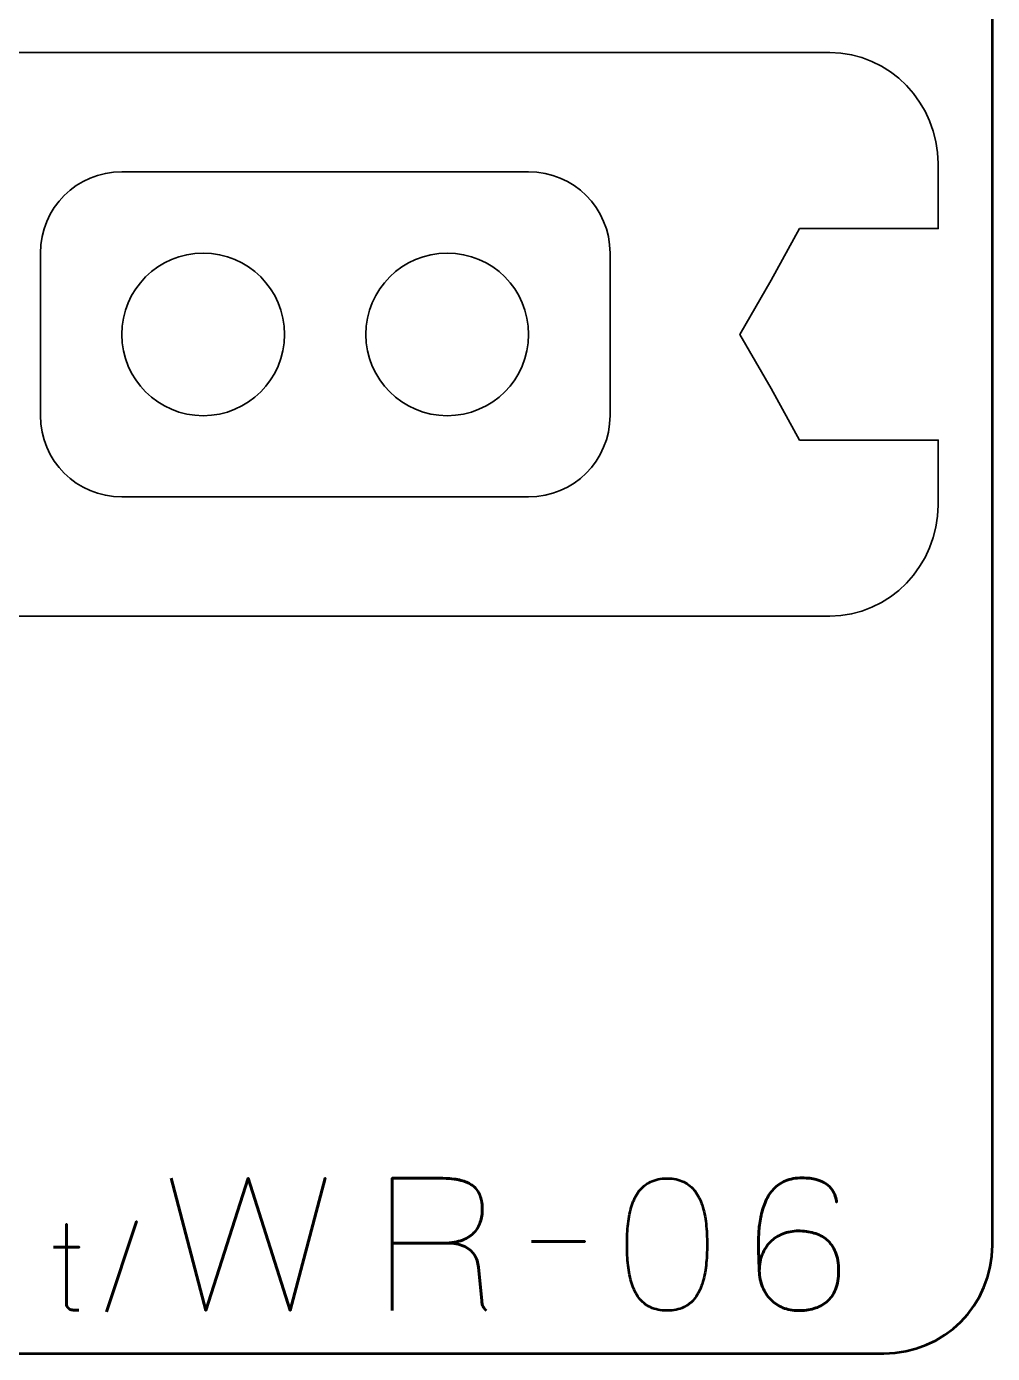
# Model space of a CAD drawing. Header units: centimetres. Extents: x -17.9 to -3.1, y -25.3 to -4.3.
# Drawn here: x -7.55 to -3.1, y -25.35 to -19.23 of the extents above; entities that cross this region are included whole.
import ezdxf

# ---------------------------------------------------------------- set-up
doc = ezdxf.new("R2010")
doc.units = ezdxf.units.CM
doc.header["$MEASUREMENT"] = 0
doc.layers.add('Layer 1', color=7, linetype='Continuous')

msp = doc.modelspace()

# ---------------------------------------------------------------- linework, layer by layer
at = {"layer": 'Layer 1', "color": 22, "lineweight": 53}
msp.add_open_spline([(-17.90003, -24.8499), (-17.90003, -24.8499), (-17.90003, -4.84994), (-17.90003, -4.84994), (-17.90003, -4.84994), (-17.90003, -4.57297), (-17.67694, -4.34998), (-17.39994, -4.34998), (-17.39994, -4.34998), (-17.39994, -4.34998), (-3.60007, -4.34998), (-3.60007, -4.34998), (-3.60007, -4.34998), (-3.32293, -4.34998), (-3.09997, -4.57297), (-3.09997, -4.84994), (-3.09997, -4.84994), (-3.09997, -4.84994), (-3.09997, -24.8499), (-3.09997, -24.8499), (-3.09997, -24.8499), (-3.09997, -25.1269), (-3.32293, -25.34999), (-3.60007, -25.34999), (-3.60007, -25.34999), (-3.60007, -25.34999), (-17.39994, -25.34999), (-17.39994, -25.34999), (-17.39994, -25.34999), (-17.67694, -25.34999), (-17.90003, -25.1269), (-17.90003, -24.8499)], degree=3, knots=[0, 0, 0, 0, 0.125, 0.125, 0.125, 0.125, 0.25, 0.25, 0.25, 0.25, 0.375, 0.375, 0.375, 0.375, 0.5, 0.5, 0.5, 0.5, 0.625, 0.625, 0.625, 0.625, 0.75, 0.75, 0.75, 0.75, 0.875, 0.875, 0.875, 0.875, 1, 1, 1, 1], dxfattribs=at)
at = {"layer": 'Layer 1', "color": 2, "lineweight": 35}
msp.add_open_spline([(-6.84994, -21.95), (-6.84994, -21.95), (-9.85, -21.95), (-9.85, -21.95), (-9.85, -21.95), (-10.12609, -21.95), (-10.35, -21.72613), (-10.35, -21.45005), (-10.35, -21.45005), (-10.35, -21.45005), (-10.35, -19.85002), (-10.35, -19.85002), (-10.35, -19.85002), (-10.35, -19.5739), (-10.12609, -19.34999), (-9.85, -19.34999), (-9.85, -19.34999), (-9.85, -19.34999), (-6.84994, -19.34999), (-6.84994, -19.34999), (-6.84994, -19.34999), (-6.84994, -19.34999), (-3.84996, -19.34999), (-3.84996, -19.34999), (-3.84996, -19.34999), (-3.57383, -19.34999), (-3.35, -19.58639), (-3.35, -19.86247), (-3.35, -19.86247), (-3.35, -19.86247), (-3.35, -20.16248), (-3.35, -20.16248), (-3.35, -20.16248), (-3.35, -20.16248), (-3.69995, -20.16248), (-3.69995, -20.16248), (-3.69995, -20.16248), (-3.69995, -20.16248), (-3.98864, -20.16248), (-3.98864, -20.16248), (-3.98864, -20.16248), (-3.98864, -20.16248), (-4.12051, -20.39997), (-4.12051, -20.39997), (-4.12051, -20.39997), (-4.12051, -20.39997), (-4.26479, -20.65002), (-4.26479, -20.65002), (-4.26479, -20.65002), (-4.26479, -20.65002), (-4.12051, -20.89999), (-4.12051, -20.89999), (-4.12051, -20.89999), (-4.12051, -20.89999), (-3.98864, -21.13752), (-3.98864, -21.13752), (-3.98864, -21.13752), (-3.98864, -21.13752), (-3.69995, -21.13752), (-3.69995, -21.13752), (-3.69995, -21.13752), (-3.69995, -21.13752), (-3.35, -21.13752), (-3.35, -21.13752), (-3.35, -21.13752), (-3.35, -21.13752), (-3.35, -21.43752), (-3.35, -21.43752), (-3.35, -21.43752), (-3.35, -21.71361), (-3.57383, -21.95), (-3.84996, -21.95), (-3.84996, -21.95), (-3.84996, -21.95), (-6.84994, -21.95), (-6.84994, -21.95)], degree=3, knots=[0, 0, 0, 0, 0.0526316, 0.0526316, 0.0526316, 0.0526316, 0.1052632, 0.1052632, 0.1052632, 0.1052632, 0.1578947, 0.1578947, 0.1578947, 0.1578947, 0.2105263, 0.2105263, 0.2105263, 0.2105263, 0.2631579, 0.2631579, 0.2631579, 0.2631579, 0.3157895, 0.3157895, 0.3157895, 0.3157895, 0.3684211, 0.3684211, 0.3684211, 0.3684211, 0.4210526, 0.4210526, 0.4210526, 0.4210526, 0.4736842, 0.4736842, 0.4736842, 0.4736842, 0.5263158, 0.5263158, 0.5263158, 0.5263158, 0.5789474, 0.5789474, 0.5789474, 0.5789474, 0.6315789, 0.6315789, 0.6315789, 0.6315789, 0.6842105, 0.6842105, 0.6842105, 0.6842105, 0.7368421, 0.7368421, 0.7368421, 0.7368421, 0.7894737, 0.7894737, 0.7894737, 0.7894737, 0.8421053, 0.8421053, 0.8421053, 0.8421053, 0.8947368, 0.8947368, 0.8947368, 0.8947368, 0.9473684, 0.9473684, 0.9473684, 0.9473684, 1, 1, 1, 1], dxfattribs=at)
at = {"layer": 'Layer 1', "color": 30, "lineweight": 35}
msp.add_open_spline([(-5.23749, -21.4), (-5.03049, -21.4), (-4.86249, -21.232), (-4.86249, -21.025), (-4.86249, -21.025), (-4.86249, -21.025), (-4.86249, -20.275), (-4.86249, -20.275), (-4.86249, -20.275), (-4.86249, -20.068), (-5.03049, -19.9), (-5.23749, -19.9), (-5.23749, -19.9), (-5.23749, -19.9), (-7.11249, -19.9), (-7.11249, -19.9), (-7.11249, -19.9), (-7.31949, -19.9), (-7.48749, -20.068), (-7.48749, -20.275), (-7.48749, -20.275), (-7.48749, -20.275), (-7.48749, -21.025), (-7.48749, -21.025), (-7.48749, -21.025), (-7.48749, -21.232), (-7.31949, -21.4), (-7.11249, -21.4), (-7.11249, -21.4), (-7.11249, -21.4), (-5.23749, -21.4), (-5.23749, -21.4)], degree=3, knots=[0, 0, 0, 0, 0.125, 0.125, 0.125, 0.125, 0.25, 0.25, 0.25, 0.25, 0.375, 0.375, 0.375, 0.375, 0.5, 0.5, 0.5, 0.5, 0.625, 0.625, 0.625, 0.625, 0.75, 0.75, 0.75, 0.75, 0.875, 0.875, 0.875, 0.875, 1, 1, 1, 1], dxfattribs=at)
at = {"layer": 'Layer 1', "color": 250, "lineweight": 35}
for points in [[(-6.73749, -21.02523), (-6.94449, -21.02523), (-7.11249, -20.85724), (-7.11249, -20.65024), (-7.11249, -20.65024), (-7.11249, -20.44324), (-6.94449, -20.27523), (-6.73749, -20.27523), (-6.73749, -20.27523), (-6.53049, -20.27523), (-6.36249, -20.44324), (-6.36249, -20.65024), (-6.36249, -20.65024), (-6.36249, -20.85724), (-6.53049, -21.02523), (-6.73749, -21.02523)], [(-5.61249, -21.02523), (-5.81949, -21.02523), (-5.98749, -20.85724), (-5.98749, -20.65024), (-5.98749, -20.65024), (-5.98749, -20.44324), (-5.81949, -20.27523), (-5.61249, -20.27523), (-5.61249, -20.27523), (-5.40549, -20.27523), (-5.23749, -20.44324), (-5.23749, -20.65024), (-5.23749, -20.65024), (-5.23749, -20.85724), (-5.40549, -21.02523), (-5.61249, -21.02523)]]:
    msp.add_open_spline(points, degree=3, knots=[0, 0, 0, 0, 0.25, 0.25, 0.25, 0.25, 0.5, 0.5, 0.5, 0.5, 0.75, 0.75, 0.75, 0.75, 1, 1, 1, 1], dxfattribs=at)
at = {"layer": 'Layer 1', "color": 30, "lineweight": 53}
for points, knots in [([(-6.88548, -24.54196), (-6.88548, -24.54196), (-6.72461, -25.15241), (-6.72461, -25.15241), (-6.72461, -25.15241), (-6.72461, -25.15241), (-6.53072, -24.54196), (-6.53072, -24.54196), (-6.53072, -24.54196), (-6.53072, -24.54196), (-6.33684, -25.15241), (-6.33684, -25.15241), (-6.33684, -25.15241), (-6.33684, -25.15241), (-6.17597, -24.54196), (-6.17597, -24.54196), (-6.17597, -24.54196), (-6.17597, -24.54196), (-6.33684, -25.15241), (-6.33684, -25.15241), (-6.33684, -25.15241), (-6.33684, -25.15241), (-6.53072, -24.54196), (-6.53072, -24.54196), (-6.53072, -24.54196), (-6.53072, -24.54196), (-6.72461, -25.15241), (-6.72461, -25.15241), (-6.72461, -25.15241), (-6.72461, -25.15241), (-6.88548, -24.54196), (-6.88548, -24.54196)], [0, 0, 0, 0, 0.125, 0.125, 0.125, 0.125, 0.25, 0.25, 0.25, 0.25, 0.375, 0.375, 0.375, 0.375, 0.5, 0.5, 0.5, 0.5, 0.625, 0.625, 0.625, 0.625, 0.75, 0.75, 0.75, 0.75, 0.875, 0.875, 0.875, 0.875, 1, 1, 1, 1]), ([(-5.86694, -25.15241), (-5.86694, -25.15241), (-5.86694, -24.54196), (-5.86694, -24.54196), (-5.86694, -24.54196), (-5.86694, -24.54196), (-5.64427, -24.54196), (-5.64427, -24.54196), (-5.64427, -24.54196), (-5.61322, -24.54196), (-5.58669, -24.54408), (-5.56482, -24.54817), (-5.56482, -24.54817), (-5.54281, -24.55226), (-5.5246, -24.55819), (-5.51021, -24.56595), (-5.51021, -24.56595), (-5.49582, -24.57371), (-5.48453, -24.58317), (-5.4762, -24.59431), (-5.4762, -24.59431), (-5.46773, -24.60532), (-5.46181, -24.61788), (-5.458, -24.63185), (-5.458, -24.63185), (-5.45419, -24.64582), (-5.45193, -24.66092), (-5.45122, -24.67743), (-5.45122, -24.67743), (-5.45024, -24.69817), (-5.45249, -24.71821), (-5.45786, -24.73754), (-5.45786, -24.73754), (-5.46336, -24.75702), (-5.47281, -24.77437), (-5.48622, -24.78989), (-5.48622, -24.78989), (-5.49977, -24.80542), (-5.51797, -24.81769), (-5.54111, -24.82687), (-5.54111, -24.82687), (-5.56425, -24.8359), (-5.5929, -24.84069), (-5.62733, -24.84084), (-5.62733, -24.84084), (-5.62733, -24.84084), (-5.86694, -24.84084), (-5.86694, -24.84084), (-5.86694, -24.84084), (-5.86694, -24.84084), (-5.62733, -24.84084), (-5.62733, -24.84084), (-5.62733, -24.84084), (-5.59361, -24.84069), (-5.56524, -24.8359), (-5.54224, -24.82687), (-5.54224, -24.82687), (-5.51924, -24.81769), (-5.5009, -24.80542), (-5.48721, -24.78989), (-5.48721, -24.78989), (-5.47352, -24.77437), (-5.46392, -24.75702), (-5.45828, -24.73754), (-5.45828, -24.73754), (-5.45264, -24.71821), (-5.45024, -24.69817), (-5.45122, -24.67743), (-5.45122, -24.67743), (-5.45207, -24.65683), (-5.4556, -24.6382), (-5.46181, -24.62155), (-5.46181, -24.62155), (-5.46788, -24.60504), (-5.47804, -24.59079), (-5.49215, -24.57893), (-5.49215, -24.57893), (-5.50626, -24.56708), (-5.52573, -24.55791), (-5.55043, -24.55156), (-5.55043, -24.55156), (-5.57512, -24.54521), (-5.60645, -24.54196), (-5.64427, -24.54196), (-5.64427, -24.54196), (-5.64427, -24.54196), (-5.86694, -24.54196), (-5.86694, -24.54196), (-5.86694, -24.54196), (-5.86694, -24.54196), (-5.86694, -25.15241), (-5.86694, -25.15241)], [0, 0, 0, 0, 0.0434783, 0.0434783, 0.0434783, 0.0434783, 0.0869565, 0.0869565, 0.0869565, 0.0869565, 0.1304348, 0.1304348, 0.1304348, 0.1304348, 0.173913, 0.173913, 0.173913, 0.173913, 0.2173913, 0.2173913, 0.2173913, 0.2173913, 0.2608696, 0.2608696, 0.2608696, 0.2608696, 0.3043478, 0.3043478, 0.3043478, 0.3043478, 0.3478261, 0.3478261, 0.3478261, 0.3478261, 0.3913043, 0.3913043, 0.3913043, 0.3913043, 0.4347826, 0.4347826, 0.4347826, 0.4347826, 0.4782609, 0.4782609, 0.4782609, 0.4782609, 0.5217391, 0.5217391, 0.5217391, 0.5217391, 0.5652174, 0.5652174, 0.5652174, 0.5652174, 0.6086957, 0.6086957, 0.6086957, 0.6086957, 0.6521739, 0.6521739, 0.6521739, 0.6521739, 0.6956522, 0.6956522, 0.6956522, 0.6956522, 0.7391304, 0.7391304, 0.7391304, 0.7391304, 0.7826087, 0.7826087, 0.7826087, 0.7826087, 0.826087, 0.826087, 0.826087, 0.826087, 0.8695652, 0.8695652, 0.8695652, 0.8695652, 0.9130435, 0.9130435, 0.9130435, 0.9130435, 0.9565217, 0.9565217, 0.9565217, 0.9565217, 1, 1, 1, 1]), ([(-4.59948, -25.15241), (-4.56984, -25.15227), (-4.5443, -25.14705), (-4.52299, -25.13689), (-4.52299, -25.13689), (-4.50183, -25.12673), (-4.48419, -25.11219), (-4.47008, -25.09371), (-4.47008, -25.09371), (-4.45611, -25.07508), (-4.4451, -25.05307), (-4.43691, -25.02767), (-4.43691, -25.02767), (-4.42887, -25.00227), (-4.42309, -24.97447), (-4.41984, -24.94399), (-4.41984, -24.94399), (-4.41645, -24.91351), (-4.41476, -24.88148), (-4.4149, -24.84761), (-4.4149, -24.84761), (-4.41476, -24.81388), (-4.41645, -24.78185), (-4.41984, -24.75151), (-4.41984, -24.75151), (-4.42309, -24.72117), (-4.42887, -24.69323), (-4.43691, -24.66783), (-4.43691, -24.66783), (-4.4451, -24.64257), (-4.45611, -24.62056), (-4.47008, -24.60179), (-4.47008, -24.60179), (-4.48419, -24.58317), (-4.50183, -24.56863), (-4.52299, -24.55847), (-4.52299, -24.55847), (-4.5443, -24.54817), (-4.56984, -24.54295), (-4.59948, -24.54281), (-4.59948, -24.54281), (-4.62911, -24.54295), (-4.65465, -24.54817), (-4.67596, -24.55847), (-4.67596, -24.55847), (-4.69712, -24.56863), (-4.71476, -24.58317), (-4.72887, -24.60179), (-4.72887, -24.60179), (-4.74285, -24.62056), (-4.75385, -24.64257), (-4.76204, -24.66783), (-4.76204, -24.66783), (-4.77008, -24.69323), (-4.77587, -24.72117), (-4.77911, -24.75151), (-4.77911, -24.75151), (-4.7825, -24.78185), (-4.78419, -24.81388), (-4.78405, -24.84761), (-4.78405, -24.84761), (-4.78419, -24.88148), (-4.7825, -24.91351), (-4.77911, -24.94399), (-4.77911, -24.94399), (-4.77587, -24.97447), (-4.77008, -25.00227), (-4.76204, -25.02767), (-4.76204, -25.02767), (-4.75385, -25.05307), (-4.74285, -25.07508), (-4.72887, -25.09371), (-4.72887, -25.09371), (-4.71476, -25.11219), (-4.69712, -25.12673), (-4.67596, -25.13689), (-4.67596, -25.13689), (-4.65465, -25.14705), (-4.62911, -25.15227), (-4.59948, -25.15241)], [0, 0, 0, 0, 0.05, 0.05, 0.05, 0.05, 0.1, 0.1, 0.1, 0.1, 0.15, 0.15, 0.15, 0.15, 0.2, 0.2, 0.2, 0.2, 0.25, 0.25, 0.25, 0.25, 0.3, 0.3, 0.3, 0.3, 0.35, 0.35, 0.35, 0.35, 0.4, 0.4, 0.4, 0.4, 0.45, 0.45, 0.45, 0.45, 0.5, 0.5, 0.5, 0.5, 0.55, 0.55, 0.55, 0.55, 0.6, 0.6, 0.6, 0.6, 0.65, 0.65, 0.65, 0.65, 0.7, 0.7, 0.7, 0.7, 0.75, 0.75, 0.75, 0.75, 0.8, 0.8, 0.8, 0.8, 0.85, 0.85, 0.85, 0.85, 0.9, 0.9, 0.9, 0.9, 0.95, 0.95, 0.95, 0.95, 1, 1, 1, 1]), ([(-4.59948, -25.15241), (-4.56984, -25.15227), (-4.5443, -25.14705), (-4.52299, -25.13689), (-4.52299, -25.13689), (-4.50183, -25.12673), (-4.48419, -25.11219), (-4.47008, -25.09371), (-4.47008, -25.09371), (-4.45611, -25.07508), (-4.4451, -25.05307), (-4.43691, -25.02767), (-4.43691, -25.02767), (-4.42887, -25.00227), (-4.42309, -24.97447), (-4.41984, -24.94399), (-4.41984, -24.94399), (-4.41645, -24.91351), (-4.41476, -24.88148), (-4.4149, -24.84761), (-4.4149, -24.84761), (-4.41476, -24.81388), (-4.41645, -24.78185), (-4.41984, -24.75151), (-4.41984, -24.75151), (-4.42309, -24.72117), (-4.42887, -24.69323), (-4.43691, -24.66783), (-4.43691, -24.66783), (-4.4451, -24.64257), (-4.45611, -24.62056), (-4.47008, -24.60179), (-4.47008, -24.60179), (-4.48419, -24.58317), (-4.50183, -24.56863), (-4.52299, -24.55847), (-4.52299, -24.55847), (-4.5443, -24.54817), (-4.56984, -24.54295), (-4.59948, -24.54281), (-4.59948, -24.54281), (-4.62911, -24.54295), (-4.65465, -24.54817), (-4.67596, -24.55847), (-4.67596, -24.55847), (-4.69712, -24.56863), (-4.71476, -24.58317), (-4.72887, -24.60179), (-4.72887, -24.60179), (-4.74285, -24.62056), (-4.75385, -24.64257), (-4.76204, -24.66783), (-4.76204, -24.66783), (-4.77008, -24.69323), (-4.77587, -24.72117), (-4.77911, -24.75151), (-4.77911, -24.75151), (-4.7825, -24.78185), (-4.78419, -24.81388), (-4.78405, -24.84761), (-4.78405, -24.84761), (-4.78419, -24.88148), (-4.7825, -24.91351), (-4.77911, -24.94399), (-4.77911, -24.94399), (-4.77587, -24.97447), (-4.77008, -25.00227), (-4.76204, -25.02767), (-4.76204, -25.02767), (-4.75385, -25.05307), (-4.74285, -25.07508), (-4.72887, -25.09371), (-4.72887, -25.09371), (-4.71476, -25.11219), (-4.69712, -25.12673), (-4.67596, -25.13689), (-4.67596, -25.13689), (-4.65465, -25.14705), (-4.62911, -25.15227), (-4.59948, -25.15241)], [0, 0, 0, 0, 0.05, 0.05, 0.05, 0.05, 0.1, 0.1, 0.1, 0.1, 0.15, 0.15, 0.15, 0.15, 0.2, 0.2, 0.2, 0.2, 0.25, 0.25, 0.25, 0.25, 0.3, 0.3, 0.3, 0.3, 0.35, 0.35, 0.35, 0.35, 0.4, 0.4, 0.4, 0.4, 0.45, 0.45, 0.45, 0.45, 0.5, 0.5, 0.5, 0.5, 0.55, 0.55, 0.55, 0.55, 0.6, 0.6, 0.6, 0.6, 0.65, 0.65, 0.65, 0.65, 0.7, 0.7, 0.7, 0.7, 0.75, 0.75, 0.75, 0.75, 0.8, 0.8, 0.8, 0.8, 0.85, 0.85, 0.85, 0.85, 0.9, 0.9, 0.9, 0.9, 0.95, 0.95, 0.95, 0.95, 1, 1, 1, 1]), ([(-4.17445, -24.96868), (-4.17431, -24.94102), (-4.16979, -24.91605), (-4.16076, -24.89347), (-4.16076, -24.89347), (-4.15187, -24.87103), (-4.13931, -24.8517), (-4.12308, -24.83547), (-4.12308, -24.83547), (-4.10699, -24.81939), (-4.08794, -24.80697), (-4.06621, -24.79822), (-4.06621, -24.79822), (-4.04448, -24.78947), (-4.02063, -24.7851), (-3.99495, -24.78496), (-3.99495, -24.78496), (-3.96913, -24.78481), (-3.945, -24.78806), (-3.92256, -24.79455), (-3.92256, -24.79455), (-3.90013, -24.8009), (-3.88051, -24.81134), (-3.86344, -24.82574), (-3.86344, -24.82574), (-3.84636, -24.83999), (-3.83296, -24.8589), (-3.82336, -24.88246), (-3.82336, -24.88246), (-3.81376, -24.90603), (-3.80883, -24.93467), (-3.80868, -24.96868), (-3.80868, -24.96868), (-3.80883, -25.00269), (-3.81376, -25.03134), (-3.82336, -25.0549), (-3.82336, -25.0549), (-3.83296, -25.07847), (-3.84636, -25.09738), (-3.86344, -25.11163), (-3.86344, -25.11163), (-3.88051, -25.12602), (-3.90013, -25.13646), (-3.92256, -25.14281), (-3.92256, -25.14281), (-3.945, -25.14931), (-3.96913, -25.15255), (-3.99495, -25.15241), (-3.99495, -25.15241), (-4.02063, -25.15227), (-4.0442, -25.14789), (-4.06579, -25.13915), (-4.06579, -25.13915), (-4.08724, -25.1304), (-4.10587, -25.11798), (-4.12181, -25.10175), (-4.12181, -25.10175), (-4.13776, -25.08566), (-4.15032, -25.06633), (-4.15935, -25.04375), (-4.15935, -25.04375), (-4.16852, -25.02132), (-4.17346, -24.99634), (-4.17445, -24.96868), (-4.17445, -24.96868), (-4.17501, -24.95471), (-4.17572, -24.93806), (-4.1767, -24.91873), (-4.1767, -24.91873), (-4.17769, -24.89926), (-4.17826, -24.87809), (-4.1784, -24.85537), (-4.1784, -24.85537), (-4.17854, -24.83251), (-4.17783, -24.80894), (-4.176, -24.78481), (-4.176, -24.78481), (-4.17431, -24.76054), (-4.17092, -24.7367), (-4.16598, -24.71313), (-4.16598, -24.71313), (-4.16104, -24.6897), (-4.15398, -24.66755), (-4.14467, -24.64681), (-4.14467, -24.64681), (-4.13536, -24.62606), (-4.12336, -24.60772), (-4.10855, -24.59177), (-4.10855, -24.59177), (-4.09359, -24.57583), (-4.07539, -24.56327), (-4.0538, -24.5541), (-4.0538, -24.5541), (-4.03221, -24.54507), (-4.00666, -24.54041), (-3.97717, -24.54027), (-3.97717, -24.54027), (-3.95149, -24.54041), (-3.92976, -24.54295), (-3.9117, -24.54789), (-3.9117, -24.54789), (-3.89363, -24.55283), (-3.87882, -24.55946), (-3.86696, -24.56764), (-3.86696, -24.56764), (-3.85525, -24.57597), (-3.84594, -24.585), (-3.83916, -24.59502), (-3.83916, -24.59502), (-3.83239, -24.6049), (-3.82731, -24.61492), (-3.82421, -24.62493), (-3.82421, -24.62493), (-3.82096, -24.63495), (-3.81884, -24.64427), (-3.818, -24.65287), (-3.818, -24.65287), (-3.81884, -24.64427), (-3.82096, -24.63495), (-3.82421, -24.62493), (-3.82421, -24.62493), (-3.82731, -24.61492), (-3.83239, -24.6049), (-3.83916, -24.59502), (-3.83916, -24.59502), (-3.84594, -24.585), (-3.85525, -24.57597), (-3.86696, -24.56764), (-3.86696, -24.56764), (-3.87882, -24.55946), (-3.89363, -24.55283), (-3.9117, -24.54789), (-3.9117, -24.54789), (-3.92976, -24.54295), (-3.95149, -24.54041), (-3.97717, -24.54027), (-3.97717, -24.54027), (-4.00666, -24.54041), (-4.03221, -24.54507), (-4.0538, -24.5541), (-4.0538, -24.5541), (-4.07539, -24.56327), (-4.09359, -24.57583), (-4.10855, -24.59177), (-4.10855, -24.59177), (-4.12336, -24.60772), (-4.13536, -24.62606), (-4.14467, -24.64681), (-4.14467, -24.64681), (-4.15398, -24.66755), (-4.16104, -24.6897), (-4.16598, -24.71313), (-4.16598, -24.71313), (-4.17092, -24.7367), (-4.17431, -24.76054), (-4.176, -24.78481), (-4.176, -24.78481), (-4.17783, -24.80894), (-4.17854, -24.83251), (-4.1784, -24.85537), (-4.1784, -24.85537), (-4.17826, -24.87809), (-4.17769, -24.89926), (-4.1767, -24.91873), (-4.1767, -24.91873), (-4.17572, -24.93806), (-4.17501, -24.95471), (-4.17445, -24.96868), (-4.17445, -24.96868), (-4.17346, -24.99634), (-4.16852, -25.02132), (-4.15935, -25.04375), (-4.15935, -25.04375), (-4.15032, -25.06633), (-4.13776, -25.08566), (-4.12181, -25.10175), (-4.12181, -25.10175), (-4.10587, -25.11798), (-4.08724, -25.1304), (-4.06579, -25.13915), (-4.06579, -25.13915), (-4.0442, -25.14789), (-4.02063, -25.15227), (-3.99495, -25.15241), (-3.99495, -25.15241), (-3.96913, -25.15255), (-3.945, -25.14931), (-3.92256, -25.14281), (-3.92256, -25.14281), (-3.90013, -25.13646), (-3.88051, -25.12602), (-3.86344, -25.11163), (-3.86344, -25.11163), (-3.84636, -25.09738), (-3.83296, -25.07847), (-3.82336, -25.0549), (-3.82336, -25.0549), (-3.81376, -25.03134), (-3.80883, -25.00269), (-3.80868, -24.96868), (-3.80868, -24.96868), (-3.80883, -24.93467), (-3.81376, -24.90603), (-3.82336, -24.88246), (-3.82336, -24.88246), (-3.83296, -24.8589), (-3.84636, -24.83999), (-3.86344, -24.82574), (-3.86344, -24.82574), (-3.88051, -24.81134), (-3.90013, -24.8009), (-3.92256, -24.79455), (-3.92256, -24.79455), (-3.945, -24.78806), (-3.96913, -24.78481), (-3.99495, -24.78496), (-3.99495, -24.78496), (-4.02063, -24.7851), (-4.04448, -24.78947), (-4.06621, -24.79822), (-4.06621, -24.79822), (-4.08794, -24.80697), (-4.10699, -24.81939), (-4.12308, -24.83547), (-4.12308, -24.83547), (-4.13931, -24.8517), (-4.15187, -24.87103), (-4.16076, -24.89347), (-4.16076, -24.89347), (-4.16979, -24.91605), (-4.17431, -24.94102), (-4.17445, -24.96868)], [0, 0, 0, 0, 0.0172414, 0.0172414, 0.0172414, 0.0172414, 0.0344828, 0.0344828, 0.0344828, 0.0344828, 0.0517241, 0.0517241, 0.0517241, 0.0517241, 0.0689655, 0.0689655, 0.0689655, 0.0689655, 0.0862069, 0.0862069, 0.0862069, 0.0862069, 0.1034483, 0.1034483, 0.1034483, 0.1034483, 0.1206897, 0.1206897, 0.1206897, 0.1206897, 0.137931, 0.137931, 0.137931, 0.137931, 0.1551724, 0.1551724, 0.1551724, 0.1551724, 0.1724138, 0.1724138, 0.1724138, 0.1724138, 0.1896552, 0.1896552, 0.1896552, 0.1896552, 0.2068966, 0.2068966, 0.2068966, 0.2068966, 0.2241379, 0.2241379, 0.2241379, 0.2241379, 0.2413793, 0.2413793, 0.2413793, 0.2413793, 0.2586207, 0.2586207, 0.2586207, 0.2586207, 0.2758621, 0.2758621, 0.2758621, 0.2758621, 0.2931034, 0.2931034, 0.2931034, 0.2931034, 0.3103448, 0.3103448, 0.3103448, 0.3103448, 0.3275862, 0.3275862, 0.3275862, 0.3275862, 0.3448276, 0.3448276, 0.3448276, 0.3448276, 0.362069, 0.362069, 0.362069, 0.362069, 0.3793103, 0.3793103, 0.3793103, 0.3793103, 0.3965517, 0.3965517, 0.3965517, 0.3965517, 0.4137931, 0.4137931, 0.4137931, 0.4137931, 0.4310345, 0.4310345, 0.4310345, 0.4310345, 0.4482759, 0.4482759, 0.4482759, 0.4482759, 0.4655172, 0.4655172, 0.4655172, 0.4655172, 0.4827586, 0.4827586, 0.4827586, 0.4827586, 0.5, 0.5, 0.5, 0.5, 0.5172414, 0.5172414, 0.5172414, 0.5172414, 0.5344828, 0.5344828, 0.5344828, 0.5344828, 0.5517241, 0.5517241, 0.5517241, 0.5517241, 0.5689655, 0.5689655, 0.5689655, 0.5689655, 0.5862069, 0.5862069, 0.5862069, 0.5862069, 0.6034483, 0.6034483, 0.6034483, 0.6034483, 0.6206897, 0.6206897, 0.6206897, 0.6206897, 0.637931, 0.637931, 0.637931, 0.637931, 0.6551724, 0.6551724, 0.6551724, 0.6551724, 0.6724138, 0.6724138, 0.6724138, 0.6724138, 0.6896552, 0.6896552, 0.6896552, 0.6896552, 0.7068966, 0.7068966, 0.7068966, 0.7068966, 0.7241379, 0.7241379, 0.7241379, 0.7241379, 0.7413793, 0.7413793, 0.7413793, 0.7413793, 0.7586207, 0.7586207, 0.7586207, 0.7586207, 0.7758621, 0.7758621, 0.7758621, 0.7758621, 0.7931034, 0.7931034, 0.7931034, 0.7931034, 0.8103448, 0.8103448, 0.8103448, 0.8103448, 0.8275862, 0.8275862, 0.8275862, 0.8275862, 0.8448276, 0.8448276, 0.8448276, 0.8448276, 0.862069, 0.862069, 0.862069, 0.862069, 0.8793103, 0.8793103, 0.8793103, 0.8793103, 0.8965517, 0.8965517, 0.8965517, 0.8965517, 0.9137931, 0.9137931, 0.9137931, 0.9137931, 0.9310345, 0.9310345, 0.9310345, 0.9310345, 0.9482759, 0.9482759, 0.9482759, 0.9482759, 0.9655172, 0.9655172, 0.9655172, 0.9655172, 0.9827586, 0.9827586, 0.9827586, 0.9827586, 1, 1, 1, 1]), ([(-7.31051, -25.14959), (-7.31747, -25.15015), (-7.32443, -25.15034), (-7.33121, -25.15015), (-7.33121, -25.15015), (-7.33798, -25.14996), (-7.3441, -25.14893), (-7.34965, -25.14686), (-7.34965, -25.14686), (-7.3552, -25.14488), (-7.35962, -25.14131), (-7.363, -25.13623), (-7.363, -25.13623), (-7.3663, -25.13115), (-7.36799, -25.12391), (-7.36808, -25.11459), (-7.36808, -25.11459), (-7.36808, -25.11017), (-7.36808, -25.10265), (-7.36808, -25.09211), (-7.36808, -25.09211), (-7.36808, -25.08148), (-7.36808, -25.06868), (-7.36808, -25.05354), (-7.36808, -25.05354), (-7.36808, -25.03839), (-7.36808, -25.02184), (-7.36808, -25.00387), (-7.36808, -25.00387), (-7.36808, -24.9859), (-7.36808, -24.96737), (-7.36808, -24.94818), (-7.36808, -24.94818), (-7.36808, -24.92899), (-7.36808, -24.91008), (-7.36808, -24.89136), (-7.36808, -24.89136), (-7.36808, -24.87264), (-7.36808, -24.85504), (-7.36808, -24.83849), (-7.36808, -24.83849), (-7.36808, -24.82193), (-7.36808, -24.80725), (-7.36808, -24.79456), (-7.36808, -24.79456), (-7.36808, -24.78176), (-7.36808, -24.77179), (-7.36808, -24.76445), (-7.36808, -24.76445), (-7.36808, -24.75721), (-7.36808, -24.75344), (-7.36808, -24.75335), (-7.36808, -24.75335), (-7.36808, -24.75344), (-7.36808, -24.75721), (-7.36808, -24.76445), (-7.36808, -24.76445), (-7.36808, -24.77179), (-7.36808, -24.78176), (-7.36808, -24.79456), (-7.36808, -24.79456), (-7.36808, -24.80725), (-7.36808, -24.82193), (-7.36808, -24.83849), (-7.36808, -24.83849), (-7.36808, -24.85504), (-7.36808, -24.87264), (-7.36808, -24.89136), (-7.36808, -24.89136), (-7.36808, -24.91008), (-7.36808, -24.92899), (-7.36808, -24.94818), (-7.36808, -24.94818), (-7.36808, -24.96737), (-7.36808, -24.9859), (-7.36808, -25.00387), (-7.36808, -25.00387), (-7.36808, -25.02184), (-7.36808, -25.03839), (-7.36808, -25.05354), (-7.36808, -25.05354), (-7.36808, -25.06868), (-7.36808, -25.08148), (-7.36808, -25.09211), (-7.36808, -25.09211), (-7.36808, -25.10265), (-7.36808, -25.11017), (-7.36808, -25.11459), (-7.36808, -25.11459), (-7.36799, -25.12391), (-7.3663, -25.13115), (-7.363, -25.13623), (-7.363, -25.13623), (-7.35962, -25.14131), (-7.3552, -25.14488), (-7.34965, -25.14686), (-7.34965, -25.14686), (-7.3441, -25.14893), (-7.33798, -25.14996), (-7.33121, -25.15015), (-7.33121, -25.15015), (-7.32443, -25.15034), (-7.31747, -25.15015), (-7.31051, -25.14959)], [0, 0, 0, 0, 0.0384615, 0.0384615, 0.0384615, 0.0384615, 0.0769231, 0.0769231, 0.0769231, 0.0769231, 0.1153846, 0.1153846, 0.1153846, 0.1153846, 0.1538462, 0.1538462, 0.1538462, 0.1538462, 0.1923077, 0.1923077, 0.1923077, 0.1923077, 0.2307692, 0.2307692, 0.2307692, 0.2307692, 0.2692308, 0.2692308, 0.2692308, 0.2692308, 0.3076923, 0.3076923, 0.3076923, 0.3076923, 0.3461538, 0.3461538, 0.3461538, 0.3461538, 0.3846154, 0.3846154, 0.3846154, 0.3846154, 0.4230769, 0.4230769, 0.4230769, 0.4230769, 0.4615385, 0.4615385, 0.4615385, 0.4615385, 0.5, 0.5, 0.5, 0.5, 0.5384615, 0.5384615, 0.5384615, 0.5384615, 0.5769231, 0.5769231, 0.5769231, 0.5769231, 0.6153846, 0.6153846, 0.6153846, 0.6153846, 0.6538462, 0.6538462, 0.6538462, 0.6538462, 0.6923077, 0.6923077, 0.6923077, 0.6923077, 0.7307692, 0.7307692, 0.7307692, 0.7307692, 0.7692308, 0.7692308, 0.7692308, 0.7692308, 0.8076923, 0.8076923, 0.8076923, 0.8076923, 0.8461538, 0.8461538, 0.8461538, 0.8461538, 0.8846154, 0.8846154, 0.8846154, 0.8846154, 0.9230769, 0.9230769, 0.9230769, 0.9230769, 0.9615385, 0.9615385, 0.9615385, 0.9615385, 1, 1, 1, 1]), ([(-7.18238, -25.15805), (-7.18238, -25.15805), (-7.04409, -24.7415), (-7.04409, -24.7415), (-7.04409, -24.7415), (-7.04409, -24.7415), (-7.18238, -25.15805), (-7.18238, -25.15805)], [0, 0, 0, 0, 0.5, 0.5, 0.5, 0.5, 1, 1, 1, 1]), ([(-5.4326, -25.15241), (-5.43824, -25.14832), (-5.44248, -25.14338), (-5.44558, -25.13759), (-5.44558, -25.13759), (-5.44868, -25.13181), (-5.4508, -25.12602), (-5.45207, -25.12038), (-5.45207, -25.12038), (-5.4532, -25.11487), (-5.45376, -25.11022), (-5.45376, -25.10669), (-5.45376, -25.10669), (-5.45376, -25.10669), (-5.469, -24.9526), (-5.469, -24.9526), (-5.469, -24.9526), (-5.4707, -24.93044), (-5.47719, -24.91097), (-5.48834, -24.89432), (-5.48834, -24.89432), (-5.49963, -24.87752), (-5.51571, -24.86454), (-5.53688, -24.85509), (-5.53688, -24.85509), (-5.5579, -24.84577), (-5.58415, -24.84098), (-5.61548, -24.84084), (-5.61548, -24.84084), (-5.58415, -24.84098), (-5.5579, -24.84577), (-5.53688, -24.85509), (-5.53688, -24.85509), (-5.51571, -24.86454), (-5.49963, -24.87752), (-5.48834, -24.89432), (-5.48834, -24.89432), (-5.47719, -24.91097), (-5.4707, -24.93044), (-5.469, -24.9526), (-5.469, -24.9526), (-5.469, -24.9526), (-5.45376, -25.10669), (-5.45376, -25.10669), (-5.45376, -25.10669), (-5.45376, -25.11022), (-5.4532, -25.11487), (-5.45207, -25.12038), (-5.45207, -25.12038), (-5.4508, -25.12602), (-5.44868, -25.13181), (-5.44558, -25.13759), (-5.44558, -25.13759), (-5.44248, -25.14338), (-5.43824, -25.14832), (-5.4326, -25.15241)], [0, 0, 0, 0, 0.0714286, 0.0714286, 0.0714286, 0.0714286, 0.1428571, 0.1428571, 0.1428571, 0.1428571, 0.2142857, 0.2142857, 0.2142857, 0.2142857, 0.2857143, 0.2857143, 0.2857143, 0.2857143, 0.3571429, 0.3571429, 0.3571429, 0.3571429, 0.4285714, 0.4285714, 0.4285714, 0.4285714, 0.5, 0.5, 0.5, 0.5, 0.5714286, 0.5714286, 0.5714286, 0.5714286, 0.6428571, 0.6428571, 0.6428571, 0.6428571, 0.7142857, 0.7142857, 0.7142857, 0.7142857, 0.7857143, 0.7857143, 0.7857143, 0.7857143, 0.8571429, 0.8571429, 0.8571429, 0.8571429, 0.9285714, 0.9285714, 0.9285714, 0.9285714, 1, 1, 1, 1]), ([(-5.22432, -24.83322), (-5.22432, -24.83322), (-4.97794, -24.83322), (-4.97794, -24.83322), (-4.97794, -24.83322), (-4.97794, -24.83322), (-5.22432, -24.83322), (-5.22432, -24.83322)], [0, 0, 0, 0, 0.5, 0.5, 0.5, 0.5, 1, 1, 1, 1]), ([(-7.42735, -24.86003), (-7.42735, -24.86003), (-7.30938, -24.86003), (-7.30938, -24.86003), (-7.30938, -24.86003), (-7.30938, -24.86003), (-7.42735, -24.86003), (-7.42735, -24.86003)], [0, 0, 0, 0, 0.5, 0.5, 0.5, 0.5, 1, 1, 1, 1])]:
    msp.add_open_spline(points, degree=3, knots=knots, dxfattribs=at)

doc.saveas('drawing.dxf')
